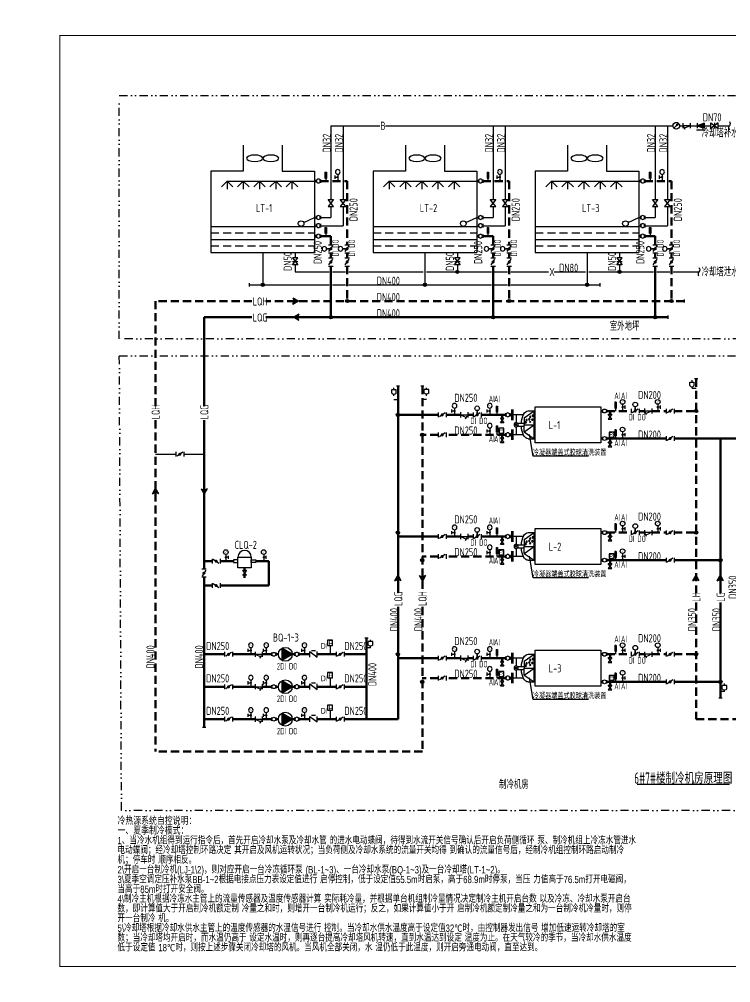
# Model space of a CAD drawing. Extents: x -253824 to 107923, y -224968 to 180578.
# Drawn here: x -163794 to -119922, y 57773 to 117178 of the extents above; entities that cross this region are included whole.
import ezdxf
from ezdxf.enums import TextEntityAlignment as Align

# ---------------------------------------------------------------- set-up
doc = ezdxf.new("R2010")
doc.units = 0
doc.header["$LTSCALE"] = 1000
doc.header["$MEASUREMENT"] = 0
for name, pattern in [('DASH', [0.35, 0.25, -0.1]), ('DASHED', [0.75, 0.5, -0.25]), ('DIVIDE', [1.25, 0.5, -0.25, 0, -0.25, 0, -0.25])]:
    doc.linetypes.add(name, pattern=pattern)
doc.layers.get('0').update_dxf_attribs({"linetype": 'CONTINUOUS'})
for name, color, linetype, lineweight in [('AC_CN_TXT', 40, 'CONTINUOUS', 18), ('ACS_KT_BJ', 4, 'CONTINUOUS', 30), ('ACS_KT_LG', 3, 'CONTINUOUS', 50), ('ACS_KT_LH', 2, 'DASHED', 50), ('ACS_KT_QG', 4, 'CONTINUOUS', 50), ('ACS_KT_QH', 4, 'DASHED', 50), ('cool-water1', 50, 'DASH', 60)]:
    doc.layers.add(name, color=color, linetype=linetype, lineweight=lineweight)
for name, color, linetype in [('ACS_COM', 7, 'CONTINUOUS'), ('ACS_COM_BZ', 3, 'CONTINUOUS'), ('ACS_JFG_FM', 3, 'CONTINUOUS'), ('ACS_KT_FM', 3, 'CONTINUOUS'), ('ACS_KT_FM_E', 3, 'CONTINUOUS'), ('DET2', 2, 'CONTINUOUS'), ('HCTCS', 1, 'CONTINUOUS'), ('TEXT', 7, 'CONTINUOUS')]:
    doc.layers.add(name, color=color, linetype=linetype)
doc.styles.add('HZ1', font='hztxt_e.shx', dxfattribs={"width": 0.7, "bigfont": 'hztxt.shx'})
doc.styles.add('HZF', font='ros.shx', dxfattribs={"width": 0.75, "bigfont": 'jd.shx'})
doc.styles.get("Standard").update_dxf_attribs({"font": 'ros.shx', "width": 0.75, "bigfont": 'jd.shx'})
doc.styles.add('yd-50', font='ros.shx', dxfattribs={"width": 0.8, "bigfont": 'jd.shx'})
doc.styles.add('等高', font='ros1.shx', dxfattribs={"width": 0.7, "bigfont": 'jd.shx'})

# ---------------------------------------------------------------- blocks, each defined once
blk = doc.blocks.new('图框-A1')
for points, const_width in [([(0, 0), (841, 0), (841, 594), (0, 594)], 0.05), ([(766, 584), (25, 584), (25, 10), (766, 10)], 0.5)]:
    blk.add_lwpolyline(points, close=True, dxfattribs=dict(const_width=const_width))
at = {"const_width": 0.05}
for points in [[(420.5, 594), (420.5, 592)], [(0, 297), (2, 297)], [(420.5, 0), (420.5, 2)]]:
    blk.add_lwpolyline(points, dxfattribs=at)
blk = doc.blocks.new('blkfm003')
for p, q in [((-1.5, 1.13), (1.5, -1.13)), ((-1.5, -1.13), (-1.5, 1.13)), ((0.84, 1.47), (-0.81, 1.47)), ((1.5, -1.13), (1.5, 1.13))]:
    blk.add_line(p, q)
blk.add_solid([(0.84, 1.47), (0.43, 1.47), (0.43, 1.51)])
blk = doc.blocks.new('zdfqf')
for p, q in [((-0.94, 1.12), (-0.94, 2.55)), ((-0.94, 2.55), (0.94, 2.55)), ((0, 2.55), (0, 3.3)), ((0, 0), (0, 0.62)), ((0.94, 1.12), (0.94, 2.55))]:
    blk.add_line(p, q)
blk.add_arc((0, 1.74), 1.12, 213.2093, 326.7907)
blk = doc.blocks.new('HDWDJ')
for p, q in [((-0.49, 5.42), (-0.49, 1.62)), ((0.49, 5.42), (-0.49, 5.42)), ((0, 5.02), (0, 0)), ((0.49, 5.42), (0.49, 1.62))]:
    blk.add_line(p, q)
blk = doc.blocks.new('HDSB')
at = {"color": 8}
blk.add_lwpolyline([(2.85, 0), (-1.43, 2.47), (-1.43, -2.47)], close=True, dxfattribs=at)
blk.add_circle((0, 0), 2.85)
blk.add_solid([(-1.43, 2.47), (-1.43, -2.47), (2.85, 0)], dxfattribs=at)
blk = doc.blocks.new('HDYLB')
for p, q in [((1.64, 2.38), (-0.34, 2.38)), ((0, 4.16), (0, 2.22)), ((0, 2.13), (0, 0)), ((1.64, 1.43), (1.64, 3.33))]:
    blk.add_line(p, q)
blk.add_lwpolyline([(-0.6, 5.02, 0.107, 0.107, 0), (-0.09, 5.53, 0.249, 0.107, 0), (0.7, 6.32, 0.107, 0.107, 0)], format="xyseb")
at = {"const_width": 0.713}
blk.add_lwpolyline([(0, 2.03, -1), (0, 2.74, -1)], format="xyb", close=True, dxfattribs=at)
blk.add_circle((0, 5.59), 1.43)
blk = doc.blocks.new('Yxglq')
for p, q in [((0, 1.07), (0, -1.07)), ((0, 0), (2.37, -1.03)), ((0, 0), (2.99, 0)), ((2.99, 1.07), (2.99, -1.07)), ((2.09, -1.61), (2.71, -0.35))]:
    blk.add_line(p, q)
blk = doc.blocks.new('H-rfj')
for p, q in [((-0.66, 0.51), (-0.66, -0.52)), ((0.66, 0.51), (0.66, -0.51))]:
    blk.add_line(p, q)
blk.add_circle((0, 0), 0.587)
blk = doc.blocks.new('HDDF')
for p, q in [((-2.47, 1.45), (-2.47, -1.4)), ((1.78, 1.22), (-1.78, -1.17)), ((2.47, 1.45), (2.47, -1.4))]:
    blk.add_line(p, q)
at = {"const_width": 0.944}
blk.add_lwpolyline([(-0.47, 0, 1), (0.47, 0, 1)], format="xyb", close=True, dxfattribs=at)
blk = doc.blocks.new('jzf')
for p, q in [((-1.5, 1.125), (1.5, -1.125)), ((1.5, 1.125), (-1.5, -1.125)), ((-1.5, -1.125), (-1.5, 1.125)), ((1.5, -1.125), (1.5, 1.125))]:
    blk.add_line(p, q)
blk = doc.blocks.new('箭头01')
at = {"ltscale": 10}
blk.add_hatch(color=7, dxfattribs=at).paths.add_polyline_path([(12, -101), (161, -173), (1, 113), (-159, -173), (-10, -101)])
at = {"color": 7, "ltscale": 10}
for p, q in [((-159, -173), (1, 113)), ((161, -173), (1, 113)), ((-159, -173), (-10, -101)), ((-10, -101), (12, -101)), ((161, -173), (12, -101))]:
    blk.add_line(p, q, dxfattribs=at)
blk = doc.blocks.new('HDFQF')
blk.add_line((-6.75, -3.04), (0, 0))
blk.add_circle((-8.33, -3.73), 1.73)
blk = doc.blocks.new('剖断线')
at = {"color": 3, "flags": 128}
blk.add_lwpolyline([(1, 0, -0.414214), (0, 0, 0.414214), (-1, 0)], format="xyb", dxfattribs=at)
blk = doc.blocks.new('BLKFM002')
for p, q in [((1.5, 1.12), (-1.5, -1.12)), ((-1.5, 1.12), (1.5, -1.12)), ((-1.5, -1.12), (-1.5, 1.12)), ((0, 1.12), (0, -1.12)), ((1.5, -1.12), (1.5, 1.12))]:
    blk.add_line(p, q)
blk = doc.blocks.new('倒流防止器')
blk.add_hatch(color=256).paths.add_polyline_path([(0, 0), (283, -100), (283, 100)])
for p, q in [((0, 100), (0, -100)), ((283, 100), (0, 0)), ((0, 0), (283, -100)), ((283, 100), (283, -100)), ((-16, -186), (89, -156)), ((304, -186), (-16, -186))]:
    blk.add_line(p, q)
blk = doc.blocks.new('ACSSgFj240')
at = {"xscale": 0.00999999999476131, "yscale": 0.00999999999476131, "zscale": 0.00999999999476131}
blk.add_blockref('倒流防止器', (0, 0), dxfattribs=at)
blk = doc.blocks.new('ACSSgFj235')
for p, q in [((-1.2, -1.2), (1.2, 1.2)), ((1.2, 1.2), (0.01, 0.43)), ((0.43, 0.01), (0.01, 0.43)), ((1.2, 1.2), (0.43, 0.01))]:
    blk.add_line(p, q)
blk.add_circle((0, 0), 1.7)
blk = doc.blocks.new('H-PICPNT-103')
for p, q in [((-1.48, 0.87), (-1.48, -0.84)), ((1.07, 0.73), (-1.07, -0.7)), ((0, 1.6), (0, 0.02)), ((0, 0.02), (0, 1.29)), ((1.48, 0.87), (1.48, -0.84))]:
    blk.add_line(p, q)
at = {"const_width": 0.566}
blk.add_lwpolyline([(-0.28, 0, 1), (0.28, 0, 1)], format="xyb", close=True, dxfattribs=at)
blk.add_circle((0.03, 2.45), 0.855)
blk = doc.blocks.new('H-PICPNT-195')
blk.add_line((0, 0.65), (0, 0))
blk.add_lwpolyline([(1.02, 2.65), (-1.02, 2.65), (-1.02, 0.65), (1.02, 0.65)], close=True)
at = {"width": 0.7}
blk.add_text('FS', height=1.502, dxfattribs=at).set_placement((-0.87, 0.92))
blk = doc.blocks.new('WAT043')
for p, q in [((-1.99, 1.45), (-1.99, -1.41)), ((-1.99, 1.45), (-1.63, 1.45)), ((-1.64, 1.2), (1.64, -1.2)), ((1.64, 1.2), (-1.64, -1.2)), ((-1.63, 1.45), (-1.63, -1.41)), ((1.7, 1.45), (1.7, -1.41)), ((1.7, 1.45), (2.03, 1.45)), ((2.03, 1.45), (2.03, -1.41)), ((-1.99, -1.41), (-1.63, -1.41)), ((1.7, -1.41), (2.03, -1.41))]:
    blk.add_line(p, q)
blk = doc.blocks.new('A$C7D3B674D')
at = {"layer": 'ACS_JFG_FM', "color": 1}
for p, q in [((0, -800), (0, 800)), ((50, -800), (50, 800)), ((397, 800), (50, 800)), ((671, 573), (1290, 573)), ((1092, 573), (1092, 120)), ((1290, 873), (1290, 273)), ((1354, 873), (1354, 273)), ((634, 400), (634, 0)), ((1007, 85), (634, 85)), ((1177, -85), (1007, 85)), ((1177, 85), (1007, -85)), ((1092, 0), (1092, 0)), ((1092, 0), (1092, 0)), ((634, 0), (50, 0)), ((634, -400), (634, 0)), ((1007, -85), (634, -85)), ((1092, -120), (1092, -573)), ((1290, -273), (1290, -873)), ((1354, -273), (1354, -873)), ((395, -800), (50, -800)), ((671, -573), (1290, -573))]:
    blk.add_line(p, q, dxfattribs=at)
at = {"layer": 'ACS_JFG_FM', "color": 1, "linetype": 'DASH', "ltscale": 1000}
for p, q in [((634, 400), (50, 800)), ((634, -400), (50, 0)), ((634, -400), (50, -800))]:
    blk.add_line(p, q, dxfattribs=at)
at = {"layer": 'ACS_JFG_FM'}
blk.add_line((1092, 0), (1092, 0), dxfattribs=at)
blk.add_line((1092, 0), (1092, 0), dxfattribs=at)
blk.add_line((1092, 0), (1092, 0), dxfattribs=at)
at = {"layer": 'ACS_JFG_FM', "color": 1}
for centre, radius in [((130, 519), 38.1), ((160, 296), 38.1), ((274, 459), 38.1), ((280, 172), 38.1), ((333, 322), 38.1), ((490, 272), 38.1), ((533, 136), 38.1), ((1092, 0), 120)]:
    blk.add_circle(centre, radius, dxfattribs=at)
for start_param, end_param in [(1.677166, 3.141593), (0, 1.464634)]:
    blk.add_ellipse((395, 0), major_axis=(0, -800), ratio=0.493887, start_param=start_param, end_param=end_param, dxfattribs=at)
at = {"layer": 'DET2'}
blk.add_line((50, 800), (50, -800), dxfattribs=at)

msp = doc.modelspace()

# ---------------------------------------------------------------- hatches: boundary and pattern name
at = {"layer": 'ACS_COM'}
h = msp.add_hatch(color=8, dxfattribs=at)
edge = h.paths.add_edge_path()
edge.add_arc((-136780, 101606), 100, 0, 360)
h = msp.add_hatch(color=8, dxfattribs=at)
edge = h.paths.add_edge_path()
edge.add_arc((-126780, 101606), 100, 0, 360)
h = msp.add_hatch(color=8, dxfattribs=at)
edge = h.paths.add_edge_path()
edge.add_arc((-148780, 100806), 100, 0, 360)
h = msp.add_hatch(color=8, dxfattribs=at)
edge = h.paths.add_edge_path()
edge.add_arc((-138780, 100806), 100, 0, 360)
h = msp.add_hatch(color=8, dxfattribs=at)
edge = h.paths.add_edge_path()
edge.add_arc((-128780, 100806), 100, 0, 360)
h = msp.add_hatch(color=8, dxfattribs=at)
edge = h.paths.add_edge_path()
edge.add_arc((-143580, 99806), 100, 0, 360)
h = msp.add_hatch(color=8, dxfattribs=at)
edge = h.paths.add_edge_path()
edge.add_arc((-133580, 99806), 100, 0, 360)
h = msp.add_hatch(color=8, dxfattribs=at)
edge = h.paths.add_edge_path()
edge.add_arc((-123580, 99806), 100, 0, 360)
h = msp.add_hatch(color=8, dxfattribs=at)
edge = h.paths.add_edge_path()
edge.add_arc((-144580, 98806), 100, 0, 360)
h = msp.add_hatch(color=8, dxfattribs=at)
edge = h.paths.add_edge_path()
edge.add_arc((-134580, 98806), 100, 0, 360)
h = msp.add_hatch(color=8, dxfattribs=at)
edge = h.paths.add_edge_path()
edge.add_arc((-124580, 98806), 100, 0, 360)
h = msp.add_hatch(color=8, dxfattribs=at)
edge = h.paths.add_edge_path()
edge.add_arc((-140448, 92787), 100, 0, 360)
h = msp.add_hatch(color=8, dxfattribs=at)
edge = h.paths.add_edge_path()
edge.add_arc((-122060, 93024), 100, 0, 360)
h = msp.add_hatch(color=8, dxfattribs=at)
edge = h.paths.add_edge_path()
edge.add_arc((-138948, 91561), 100, 0, 360)
h = msp.add_hatch(color=8, dxfattribs=at)
edge = h.paths.add_edge_path()
edge.add_arc((-140448, 85524), 100, 0, 360)
h = msp.add_hatch(color=8, dxfattribs=at)
edge = h.paths.add_edge_path()
edge.add_arc((-122060, 85524), 100, 0, 360)
h = msp.add_hatch(color=8, dxfattribs=at)
edge = h.paths.add_edge_path()
edge.add_arc((-138948, 83824), 100, 0, 360)
h = msp.add_hatch(color=8, dxfattribs=at)
edge = h.paths.add_edge_path()
edge.add_arc((-120560, 83824), 100, 0, 360)
h = msp.add_hatch(color=8, dxfattribs=at)
edge = h.paths.add_edge_path()
edge.add_arc((-140448, 78024), 100, 0, 360)
h = msp.add_hatch(color=8, dxfattribs=at)
edge = h.paths.add_edge_path()
edge.add_arc((-122060, 78024), 100, 0, 360)
h = msp.add_hatch(color=8, dxfattribs=at)
edge = h.paths.add_edge_path()
edge.add_arc((-138948, 76324), 100, 0, 360)
h = msp.add_hatch(color=8, dxfattribs=at)
edge = h.paths.add_edge_path()
edge.add_arc((-120560, 76324), 100, 0, 360)

# ---------------------------------------------------------------- linework, layer by layer
at = {"color": 40}
for points in [[(-144472, 78892), (-144792, 78892), (-144792, 78572), (-144472, 78572)], [(-144472, 76892), (-144792, 76892), (-144792, 76572), (-144472, 76572)], [(-144472, 74892), (-144792, 74892), (-144792, 74572), (-144472, 74572)]]:
    msp.add_lwpolyline(points, close=True, dxfattribs=at)
at = {"layer": 'ACS_COM'}
for p, q in [((-149980, 109406), (-149980, 107806)), ((-147580, 109406), (-147580, 107806)), ((-139980, 109406), (-139980, 107806)), ((-137580, 109406), (-137580, 107806)), ((-129980, 109406), (-129980, 107806)), ((-127580, 109406), (-127580, 107806)), ((-149980, 107806), (-151980, 107806)), ((-151980, 107806), (-151980, 102806)), ((-147580, 107806), (-145580, 107806)), ((-145580, 107806), (-145580, 102806)), ((-139980, 107806), (-141980, 107806)), ((-141980, 107806), (-141980, 102806)), ((-137580, 107806), (-135580, 107806)), ((-135580, 107806), (-135580, 102806)), ((-129980, 107806), (-131980, 107806)), ((-131980, 107806), (-131980, 102806)), ((-127580, 107806), (-125580, 107806)), ((-125580, 107806), (-125580, 102806)), ((-151980, 102806), (-145580, 102806)), ((-141980, 102806), (-135580, 102806)), ((-131980, 102806), (-125580, 102806))]:
    msp.add_line(p, q, dxfattribs=at)
at = {"layer": 'ACS_COM', "color": 8}
for p, q in [((-150980, 107206), (-151333, 106852)), ((-150980, 107206), (-145580, 107206)), ((-150980, 107206), (-150980, 106706)), ((-150980, 107206), (-150626, 106852)), ((-149980, 107206), (-150333, 106852)), ((-149980, 107206), (-149980, 106706)), ((-149980, 107206), (-149626, 106852)), ((-148980, 107206), (-149333, 106852)), ((-148980, 107206), (-148980, 106706)), ((-148980, 107206), (-148626, 106852)), ((-147980, 107206), (-148333, 106852)), ((-147980, 107206), (-147980, 106706)), ((-147980, 107206), (-147626, 106852)), ((-146980, 107206), (-147333, 106852)), ((-146980, 107206), (-146980, 106706)), ((-146980, 107206), (-146626, 106852)), ((-140980, 107206), (-141333, 106852)), ((-140980, 107206), (-135580, 107206)), ((-140980, 107206), (-140980, 106706)), ((-140980, 107206), (-140626, 106852)), ((-139980, 107206), (-140333, 106852)), ((-139980, 107206), (-139980, 106706)), ((-139980, 107206), (-139626, 106852)), ((-138980, 107206), (-139333, 106852)), ((-138980, 107206), (-138980, 106706)), ((-138980, 107206), (-138626, 106852)), ((-137980, 107206), (-138333, 106852)), ((-137980, 107206), (-137980, 106706)), ((-137980, 107206), (-137626, 106852)), ((-136980, 107206), (-137333, 106852)), ((-136980, 107206), (-136980, 106706)), ((-136980, 107206), (-136626, 106852)), ((-130980, 107206), (-131333, 106852)), ((-130980, 107206), (-125580, 107206)), ((-130980, 107206), (-130980, 106706)), ((-130980, 107206), (-130626, 106852)), ((-129980, 107206), (-130333, 106852)), ((-129980, 107206), (-129980, 106706)), ((-129980, 107206), (-129626, 106852)), ((-128980, 107206), (-129333, 106852)), ((-128980, 107206), (-128980, 106706)), ((-128980, 107206), (-128626, 106852)), ((-127980, 107206), (-128333, 106852)), ((-127980, 107206), (-127980, 106706)), ((-127980, 107206), (-127626, 106852)), ((-126980, 107206), (-127333, 106852)), ((-126980, 107206), (-126980, 106706)), ((-126980, 107206), (-126626, 106852)), ((-151980, 104406), (-145580, 104406)), ((-141980, 104406), (-135580, 104406)), ((-131980, 104406), (-125580, 104406)), ((-151980, 103606), (-145580, 103606)), ((-141980, 103606), (-135580, 103606)), ((-131980, 103606), (-125580, 103606))]:
    msp.add_line(p, q, dxfattribs=at)
at = {"layer": 'ACS_COM', "color": 8, "linetype": 'DASHED'}
for p, q in [((-151980, 104006), (-145580, 104006)), ((-141980, 104006), (-135580, 104006)), ((-131980, 104006), (-125580, 104006)), ((-151980, 103206), (-145580, 103206)), ((-141980, 103206), (-135580, 103206)), ((-131980, 103206), (-125580, 103206))]:
    msp.add_line(p, q, dxfattribs=at)
at = {"layer": 'ACS_COM', "ltscale": 0.2}
for p, q in [((-149594, 100706), (-149594, 100906)), ((-127980, 100706), (-127980, 100906)), ((-127980, 100706), (-127980, 100906)), ((-122780, 99706), (-122780, 99906)), ((-123780, 98706), (-123780, 98906)), ((-140338, 94563), (-140538, 94563)), ((-138838, 94563), (-139038, 94563)), ((-122160, 95024), (-121960, 95024)), ((-132043, 91318), (-131989, 91318)), ((-132043, 83818), (-131989, 83818)), ((-142289, 79024), (-142489, 79024)), ((-132043, 76318), (-131989, 76318)), ((-120460, 75324), (-120660, 75324)), ((-152489, 73524), (-152289, 73524))]:
    msp.add_line(p, q, dxfattribs=at)
at = {"layer": 'ACS_COM', "linetype": 'DIVIDE'}
msp.add_lwpolyline([(-157624, 112470), (-118044, 112470), (-118044, 97470), (-157624, 97470)], close=True, dxfattribs=at)
msp.add_lwpolyline([(-92594, 96432), (-92461, 68399), (-157491, 68399), (-157624, 96432), (-115853, 96432), (-115853, 112470), (-92594, 112470), (-92594, 96432)], dxfattribs=at)
at = {"layer": 'ACS_COM', "ltscale": 0.2}
for points in [[(-131989, 93280), (-127938, 93280), (-127938, 91068), (-131989, 91068)], [(-131989, 85780), (-127938, 85780), (-127938, 83568), (-131989, 83568)], [(-131989, 78280), (-127938, 78280), (-127938, 76068), (-131989, 76068)]]:
    msp.add_lwpolyline(points, close=True, dxfattribs=at)
at = {"layer": 'ACS_COM'}
for points in [[(-150311, 83855), (-150592, 83855), (-150592, 83675), (-150311, 83675)], [(-150311, 84012), (-149484, 84012), (-149484, 83352), (-150311, 83352)], [(-149484, 83855), (-149204, 83855), (-149204, 83675), (-149484, 83675)]]:
    msp.add_lwpolyline(points, close=True, dxfattribs=at)
at = {"layer": 'ACS_COM', "color": 8}
for centre in [(-136780, 101606), (-126780, 101606), (-148780, 100806), (-138780, 100806), (-128780, 100806), (-143580, 99806), (-133580, 99806), (-123580, 99806), (-144580, 98806), (-134580, 98806), (-124580, 98806), (-140448, 92787), (-122060, 93024), (-138948, 91561), (-140448, 85524), (-122060, 85524), (-138948, 83824), (-120560, 83824), (-140448, 78024), (-122060, 78024), (-138948, 76324), (-120560, 76324)]:
    msp.add_circle(centre, 100, dxfattribs=at)
at = {"layer": 'ACS_COM'}
msp.add_arc((-149898, 84012), 414, 0, 180, dxfattribs=at)
at = {"layer": 'ACS_COM', "extrusion": (0, 0, -1)}
for centre in [(-149280, 108606), (-148280, 108606), (-139280, 108606), (-138280, 108606), (-129280, 108606), (-128280, 108606)]:
    msp.add_ellipse(centre, major_axis=(-500, 0), ratio=0.4, dxfattribs=at)
at = {"layer": 'ACS_COM_BZ'}
for p, q in [((-132043, 93030), (-131989, 93030)), ((-132043, 85530), (-131989, 85530)), ((-132043, 78030), (-131989, 78030))]:
    msp.add_line(p, q, dxfattribs=at)
at = {"layer": 'ACS_COM_BZ', "const_width": 70}
msp.add_lwpolyline([(-125707, 70003), (-119993, 70003)], dxfattribs=at)
at = {"layer": 'ACS_KT_BJ'}
for p, q in [((-144580, 110616), (-141569, 110616)), ((-144580, 110616), (-144580, 106074)), ((-143830, 110616), (-143830, 106074)), ((-141206, 110616), (-123482, 110616)), ((-134580, 110616), (-134580, 106074)), ((-133830, 110616), (-133830, 106074)), ((-124580, 110616), (-124580, 106074)), ((-123830, 110616), (-123830, 106074)), ((-123074, 110616), (-122876, 110616)), ((-122427, 110616), (-121152, 110616)), ((-120702, 110616), (-120007, 110616)), ((-144580, 105624), (-144580, 104952)), ((-143830, 105624), (-143830, 104452)), ((-134580, 105624), (-134580, 104952)), ((-133830, 105624), (-133830, 104452)), ((-124580, 105624), (-124580, 104952)), ((-123830, 105624), (-123830, 104452)), ((-145580, 104952), (-145480, 104952)), ((-145217, 104952), (-144580, 104952)), ((-135580, 104952), (-135480, 104952)), ((-135217, 104952), (-134580, 104952)), ((-125580, 104952), (-125480, 104952)), ((-125217, 104952), (-124580, 104952)), ((-145580, 104452), (-145480, 104452)), ((-145217, 104452), (-143830, 104452)), ((-135580, 104452), (-135480, 104452)), ((-135217, 104452), (-133830, 104452)), ((-125580, 104452), (-125480, 104452)), ((-125217, 104452), (-123830, 104452)), ((-148780, 102806), (-148780, 100806)), ((-146780, 102806), (-146780, 102477)), ((-138780, 102806), (-138780, 100806)), ((-136780, 102806), (-136780, 102477)), ((-128780, 102806), (-128780, 100806)), ((-126780, 102806), (-126780, 102477)), ((-146780, 102027), (-146780, 101606)), ((-146780, 101606), (-144680, 101606)), ((-144480, 101606), (-143680, 101606)), ((-143480, 101606), (-138880, 101606)), ((-138680, 101606), (-134680, 101606)), ((-136780, 102027), (-136780, 101606)), ((-134480, 101606), (-133680, 101606)), ((-133480, 101606), (-131168, 101606)), ((-130805, 101606), (-128880, 101606)), ((-128680, 101606), (-124680, 101606)), ((-126780, 102027), (-126780, 101606)), ((-124480, 101606), (-123680, 101606)), ((-123480, 101606), (-121888, 101606)), ((-149594, 100806), (-144680, 100806)), ((-144480, 100806), (-143680, 100806)), ((-143480, 100806), (-134680, 100806)), ((-134480, 100806), (-133680, 100806)), ((-133480, 100806), (-127980, 100806)), ((-155389, 90363), (-154136, 90363)), ((-153643, 90363), (-152389, 90363))]:
    msp.add_line(p, q, dxfattribs=at)
at = {"layer": 'ACS_KT_FM'}
for p, q in [((-122310, 94424), (-122060, 94424)), ((-140688, 93727), (-140438, 93727)), ((-138688, 93727), (-138938, 93727)), ((-142139, 78424), (-142389, 78424)), ((-120310, 75724), (-120560, 75724))]:
    msp.add_line(p, q, dxfattribs=at)
at = {"layer": 'ACS_KT_LG'}
for p, q in [((-127938, 91324), (-127838, 91324)), ((-127575, 91324), (-123909, 91324)), ((-127359, 91324), (-127359, 91124)), ((-123416, 91324), (-120560, 91324)), ((-120560, 91324), (-120560, 81793)), ((-120560, 91324), (-119560, 91324)), ((-127938, 83824), (-127838, 83824)), ((-127575, 83824), (-123909, 83824)), ((-127359, 83824), (-127359, 83624)), ((-123416, 83824), (-120560, 83824)), ((-120560, 81218), (-120560, 75324)), ((-127938, 76324), (-127838, 76324)), ((-127575, 76324), (-123909, 76324)), ((-127359, 76324), (-127359, 76124)), ((-123416, 76324), (-120560, 76324))]:
    msp.add_line(p, q, dxfattribs=at)
at = {"layer": 'ACS_KT_LH'}
for p, q in [((-122060, 95024), (-122060, 81793)), ((-127938, 93024), (-127838, 93024)), ((-127575, 93024), (-126062, 93024)), ((-127359, 93024), (-127359, 92824)), ((-125568, 93024), (-125243, 93024)), ((-124794, 93024), (-123909, 93024)), ((-123416, 93024), (-122060, 93024)), ((-127938, 85524), (-127838, 85524)), ((-127575, 85524), (-126062, 85524)), ((-127359, 85524), (-127359, 85324)), ((-125568, 85524), (-125243, 85524)), ((-124794, 85524), (-123909, 85524)), ((-123416, 85524), (-122060, 85524)), ((-122060, 81218), (-122060, 74024)), ((-127938, 78024), (-127838, 78024)), ((-127575, 78024), (-126062, 78024)), ((-127359, 78024), (-127359, 77824)), ((-125568, 78024), (-125243, 78024)), ((-124794, 78024), (-123909, 78024)), ((-123416, 78024), (-122060, 78024)), ((-122060, 74024), (-112437, 74024))]:
    msp.add_line(p, q, dxfattribs=at)
at = {"layer": 'ACS_KT_QG'}
for p, q in [((-145580, 103806), (-145480, 103806)), ((-145217, 103806), (-144580, 103806)), ((-144580, 103806), (-144580, 103277)), ((-135580, 103806), (-135480, 103806)), ((-135217, 103806), (-134580, 103806)), ((-134580, 103806), (-134580, 103277)), ((-125580, 103806), (-125480, 103806)), ((-125217, 103806), (-124580, 103806)), ((-124580, 103806), (-124580, 103277)), ((-144580, 102783), (-144580, 102458)), ((-134580, 102783), (-134580, 102458)), ((-124580, 102783), (-124580, 102458)), ((-144580, 101965), (-144580, 98806)), ((-134580, 101965), (-134580, 98806)), ((-124580, 101965), (-124580, 98806)), ((-149449, 98806), (-152389, 98806)), ((-152389, 98806), (-152389, 93320)), ((-123780, 98806), (-148582, 98806)), ((-140438, 94563), (-140438, 81812)), ((-137959, 92787), (-140438, 92787)), ((-136581, 92787), (-137465, 92787)), ((-135807, 92787), (-136132, 92787)), ((-133800, 92787), (-135313, 92787)), ((-134016, 92787), (-134016, 92587)), ((-133438, 92787), (-133538, 92787)), ((-152389, 92452), (-152389, 83274)), ((-137959, 85287), (-140438, 85287)), ((-136581, 85287), (-137465, 85287)), ((-135807, 85287), (-136132, 85287)), ((-133800, 85287), (-135313, 85287)), ((-134016, 85287), (-134016, 85087)), ((-133438, 85287), (-133538, 85287)), ((-152389, 83765), (-151905, 83765)), ((-151412, 83765), (-150592, 83765)), ((-149204, 83765), (-148398, 83765)), ((-148397, 82265), (-148398, 83765)), ((-152389, 82780), (-152389, 73524)), ((-152389, 82265), (-151905, 82265)), ((-151412, 82265), (-148397, 82265)), ((-140438, 80944), (-140438, 74024)), ((-142389, 79024), (-142389, 74024)), ((-151133, 78024), (-152389, 78024)), ((-149256, 78024), (-150639, 78024)), ((-148230, 78024), (-148807, 78024)), ((-147818, 78024), (-147968, 78024)), ((-146811, 78024), (-146961, 78024)), ((-145871, 78024), (-146549, 78024)), ((-144255, 78024), (-145421, 78024)), ((-142389, 78024), (-143762, 78024)), ((-137959, 77787), (-140438, 77787)), ((-136581, 77787), (-137465, 77787)), ((-135807, 77787), (-136132, 77787)), ((-133800, 77787), (-135313, 77787)), ((-134016, 77787), (-134016, 77587)), ((-133438, 77787), (-133538, 77787)), ((-151133, 76024), (-152389, 76024)), ((-149256, 76024), (-150639, 76024)), ((-148230, 76024), (-148807, 76024)), ((-147818, 76024), (-147968, 76024)), ((-146811, 76024), (-146961, 76024)), ((-145871, 76024), (-146549, 76024)), ((-144255, 76024), (-145421, 76024)), ((-142389, 76024), (-143762, 76024)), ((-151133, 74024), (-152389, 74024)), ((-149256, 74024), (-150639, 74024)), ((-148230, 74024), (-148807, 74024)), ((-147818, 74024), (-147968, 74024)), ((-146811, 74024), (-146961, 74024)), ((-145871, 74024), (-146549, 74024)), ((-144255, 74024), (-145421, 74024)), ((-142389, 74024), (-143762, 74024)), ((-140438, 74024), (-142389, 74024))]:
    msp.add_line(p, q, dxfattribs=at)
at = {"layer": 'ACS_KT_QH'}
for p, q in [((-145580, 107206), (-145480, 107206)), ((-145217, 107206), (-144680, 107206)), ((-144480, 107206), (-143930, 107206)), ((-143730, 107206), (-143580, 107206)), ((-143580, 107206), (-143580, 103277)), ((-135580, 107206), (-135480, 107206)), ((-135217, 107206), (-134680, 107206)), ((-134480, 107206), (-133930, 107206)), ((-133730, 107206), (-133580, 107206)), ((-133580, 107206), (-133580, 103277)), ((-125580, 107206), (-125480, 107206)), ((-125217, 107206), (-124680, 107206)), ((-124480, 107206), (-123930, 107206)), ((-123730, 107206), (-123580, 107206)), ((-123580, 107206), (-123580, 103277)), ((-143580, 102783), (-143580, 102458)), ((-133580, 102783), (-133580, 102458)), ((-123580, 102783), (-123580, 102458)), ((-143580, 101965), (-143580, 99806)), ((-133580, 101965), (-133580, 99806)), ((-123580, 101965), (-123580, 99806)), ((-149449, 99806), (-155389, 99806)), ((-155389, 99806), (-155389, 93320)), ((-122780, 99806), (-148582, 99806)), ((-138938, 94563), (-138938, 81812)), ((-155389, 92452), (-155389, 72024)), ((-137959, 91561), (-138948, 91561)), ((-133800, 91561), (-137465, 91561)), ((-134016, 91561), (-134016, 91361)), ((-133438, 91561), (-133538, 91561)), ((-137959, 84061), (-138948, 84061)), ((-133800, 84061), (-137465, 84061)), ((-134016, 84061), (-134016, 83861)), ((-133438, 84061), (-133538, 84061)), ((-138938, 80944), (-138938, 72024)), ((-137959, 76561), (-138948, 76561)), ((-133800, 76561), (-137465, 76561)), ((-134016, 76561), (-134016, 76361)), ((-133438, 76561), (-133538, 76561)), ((-138938, 72024), (-155389, 72024))]:
    msp.add_line(p, q, dxfattribs=at)
at = {"layer": 'cool-water1', "ltscale": 0.2}
for p, q in [((-149898, 83352), (-149898, 83200)), ((-149898, 82898), (-149898, 82746))]:
    msp.add_line(p, q, dxfattribs=at)
at = {"layer": 'HCTCS'}
for p, q in [((-132108, 90242), (-132322, 91567)), ((-128698, 90242), (-132108, 90242)), ((-132108, 82742), (-132322, 84067)), ((-128698, 82742), (-132108, 82742)), ((-132108, 75242), (-132322, 76567)), ((-128698, 75242), (-132108, 75242))]:
    msp.add_line(p, q, dxfattribs=at)
at = {"layer": 'TEXT', "color": 40}
for p, q in [((-144632, 78572), (-144632, 78024)), ((-144632, 76572), (-144632, 76024)), ((-144632, 74572), (-144632, 74024))]:
    msp.add_line(p, q, dxfattribs=at)

# ---------------------------------------------------------------- block references
at = {"xscale": 100, "yscale": 100, "zscale": 100}
msp.add_blockref('图框-A1', (-163791, 57776), dxfattribs=at)
at = {"xscale": -75, "yscale": 75, "zscale": 75, "rotation": 270}
msp.add_blockref('WAT043', (-149899, 83047), dxfattribs=at)
at = {"layer": 'ACS_COM'}
for name, p, xscale, yscale, zscale, rotation in [('剖断线', (-120007, 110616), 254, 254, 254, 90), ('剖断线', (-121888, 101606), 254, 254, 254, 90), ('箭头01', (-146712, 99807), -1.199999999720603, 1.200000000069849, 1.2, 270), ('箭头01', (-146756, 98807), -1.199999999720603, 1.200000000069849, 1.2, 90), ('箭头01', (-152391, 88024), -1.199999999720603, 1.200000000069849, 1.2, 180), ('箭头01', (-138936, 82674), 1.199999999720603, 1.199999999720603, 1.199999999720603, 180)]:
    msp.add_blockref(name, p, dxfattribs=dict(at, xscale=xscale, yscale=yscale, zscale=zscale, rotation=rotation))
at = {"layer": 'ACS_COM', "color": 8, "xscale": 100, "yscale": 100}
for p in [(-145580, 104952), (-135580, 104952), (-125580, 104952)]:
    msp.add_blockref('HDFQF', p, dxfattribs=at)
at = {"layer": 'ACS_COM'}
for p, xscale, yscale, zscale in [((-155388, 88122), -1.199999999720603, 1.200000000069849, 1.2), ((-140439, 82764), 1.199999999720603, 1.199999999720603, 1.199999999720603), ((-122058, 82764), -1.199999999720603, 1.200000000069849, 1.2), ((-120558, 82764), -1.199999999720603, 1.200000000069849, 1.2)]:
    msp.add_blockref('箭头01', p, dxfattribs=dict(at, xscale=xscale, yscale=yscale, zscale=zscale))
at = {"layer": 'ACS_KT_FM'}
for name, p, xscale, yscale, zscale in [('ACSSgFj235', (-123278, 110616), 120, 120, 1.2), ('Yxglq', (-122427, 110616), -150, 150, 1.5), ('ACSSgFj240', (-121993, 110616), 150, 150, 1.5), ('BLKFM002', (-120927, 110616), 150, 150, 1.5), ('H-rfj', (-145349, 107207), -200, 200, 2), ('H-rfj', (-135349, 107207), -200, 200, 2), ('H-rfj', (-125349, 107207), -200, 200, 2), ('H-rfj', (-145349, 104953), -200, 200, 2), ('H-rfj', (-145349, 104453), -200, 200, 2), ('H-rfj', (-135349, 104953), -200, 200, 2), ('H-rfj', (-135349, 104453), -200, 200, 2), ('H-rfj', (-125349, 104953), -200, 200, 2), ('H-rfj', (-125349, 104453), -200, 200, 2), ('H-rfj', (-145349, 103807), -200, 200, 2), ('H-rfj', (-135349, 103807), -200, 200, 2), ('H-rfj', (-125349, 103807), -200, 200, 2), ('zdfqf', (-140688, 93963), 150, 150, 1.5), ('zdfqf', (-138688, 93963), -150, 150, 1.5), ('zdfqf', (-122310, 94424), 150, 150, 1.5), ('Yxglq', (-136581, 92787), 150, 150, 1.5), ('H-rfj', (-133669, 92788), -200, 200, 2), ('H-rfj', (-127706, 93025), 200, 200, 2), ('Yxglq', (-124794, 93024), -150, 150, 1.5), ('H-PICPNT-195', (-134074, 91561), 150, 150, 2), ('H-rfj', (-133669, 91562), -200, 200, 2), ('H-PICPNT-195', (-127267, 91324), 150, 150, 2), ('H-rfj', (-127706, 91325), 200, 200, 2), ('H-rfj', (-127706, 85525), 200, 200, 2), ('Yxglq', (-124794, 85524), -150, 150, 1.5), ('Yxglq', (-136581, 85287), 150, 150, 1.5), ('H-rfj', (-133669, 85288), -200, 200, 2), ('H-PICPNT-195', (-134074, 84061), 150, 150, 2), ('H-rfj', (-133669, 84062), -200, 200, 2), ('H-rfj', (-127706, 83825), 200, 200, 2), ('H-PICPNT-195', (-127267, 83824), 150, 150, 2), ('HDSB', (-147389, 78024), 150, 150, 1.5), ('zdfqf', (-142139, 78424), -150, 150, 1.5), ('Yxglq', (-149256, 78024), 150, 150, 1.5), ('H-rfj', (-148099, 78024), 200, 200, 2), ('H-rfj', (-146680, 78024), -200, 200, 2), ('blkfm003', (-145646, 78024), 150, 150, 1.5), ('Yxglq', (-136581, 77787), 150, 150, 1.5), ('H-rfj', (-133669, 77788), -200, 200, 2), ('H-rfj', (-127706, 78025), 200, 200, 2), ('Yxglq', (-124794, 78024), -150, 150, 1.5), ('H-PICPNT-195', (-134074, 76561), 150, 150, 2), ('H-rfj', (-133669, 76562), -200, 200, 2), ('H-PICPNT-195', (-127267, 76324), 150, 150, 2), ('Yxglq', (-149256, 76024), 150, 150, 1.5), ('H-rfj', (-148099, 76024), 200, 200, 2), ('HDSB', (-147389, 76024), 150, 150, 1.5), ('H-rfj', (-146680, 76024), -200, 200, 2), ('blkfm003', (-145646, 76024), 150, 150, 1.5), ('H-rfj', (-127706, 76325), 200, 200, 2), ('zdfqf', (-120310, 75724), -150, 150, 1.5), ('HDSB', (-147389, 74024), 150, 150, 1.5), ('Yxglq', (-149256, 74024), 150, 150, 1.5), ('H-rfj', (-148099, 74024), 200, 200, 2), ('H-rfj', (-146680, 74024), -200, 200, 2), ('blkfm003', (-145646, 74024), 150, 150, 1.5)]:
    msp.add_blockref(name, p, dxfattribs=dict(at, xscale=xscale, yscale=yscale, zscale=zscale))
at = {"layer": 'ACS_KT_FM', "yscale": 100}
for name, p, xscale in [('HDWDJ', (-144898, 107206), -100), ('HDYLB', (-144157, 107206), -100), ('HDWDJ', (-134898, 107206), -100), ('HDYLB', (-134157, 107206), -100), ('HDWDJ', (-124898, 107206), -100), ('HDYLB', (-124157, 107206), -100), ('HDWDJ', (-144898, 103806), -100), ('HDWDJ', (-134898, 103806), -100), ('HDWDJ', (-124898, 103806), -100), ('HDYLB', (-136949, 92787), -100), ('HDYLB', (-134782, 92787), -100), ('HDWDJ', (-134345, 92787), -100), ('HDWDJ', (-127030, 93024), 100), ('HDYLB', (-126593, 93024), 100), ('HDYLB', (-124426, 93024), 100), ('HDDF', (-137712, 92785), 100), ('HDDF', (-123663, 93021), 100), ('HDYLB', (-134782, 91561), -100), ('HDWDJ', (-134345, 91561), -100), ('HDDF', (-137712, 91558), 100), ('HDWDJ', (-127030, 91324), 100), ('HDYLB', (-126593, 91324), 100), ('HDDF', (-123663, 91321), 100), ('HDDF', (-153889, 90360), 100), ('HDYLB', (-126593, 85524), 100), ('HDYLB', (-124426, 85524), 100), ('HDYLB', (-136949, 85287), -100), ('HDYLB', (-134782, 85287), -100), ('HDWDJ', (-134345, 85287), -100), ('HDWDJ', (-127030, 85524), 100), ('HDDF', (-123663, 85521), 100), ('HDDF', (-137712, 85285), 100), ('HDYLB', (-151055, 83765), 100), ('HDYLB', (-148723, 83765), 100), ('HDYLB', (-134782, 84061), -100), ('HDWDJ', (-134345, 84061), -100), ('HDWDJ', (-127030, 83824), 100), ('HDYLB', (-126593, 83824), 100), ('HDDF', (-151658, 83763), -100), ('HDDF', (-137712, 84058), 100), ('HDDF', (-123663, 83821), 100), ('HDDF', (-151658, 82263), -100), ('HDYLB', (-149516, 78024), -100), ('HDYLB', (-148566, 78024), -100), ('HDYLB', (-146212, 78024), -100), ('HDYLB', (-136949, 77787), -100), ('HDYLB', (-134782, 77787), -100), ('HDWDJ', (-127030, 78024), 100), ('HDYLB', (-126593, 78024), 100), ('HDYLB', (-124426, 78024), 100), ('HDDF', (-150886, 78021), 100), ('HDDF', (-144009, 78021), 100), ('HDDF', (-137712, 77785), 100), ('HDWDJ', (-134345, 77787), -100), ('HDDF', (-123663, 78021), 100), ('HDYLB', (-134782, 76561), -100), ('HDYLB', (-149516, 76024), -100), ('HDYLB', (-148566, 76024), -100), ('HDYLB', (-146212, 76024), -100), ('HDDF', (-137712, 76558), 100), ('HDWDJ', (-134345, 76561), -100), ('HDWDJ', (-127030, 76324), 100), ('HDYLB', (-126593, 76324), 100), ('HDDF', (-150886, 76021), 100), ('HDDF', (-144009, 76021), 100), ('HDDF', (-123663, 76321), 100), ('HDYLB', (-149516, 74024), -100), ('HDYLB', (-148566, 74024), -100), ('HDYLB', (-146212, 74024), -100), ('HDDF', (-150886, 74021), 100), ('HDDF', (-144009, 74021), 100)]:
    msp.add_blockref(name, p, dxfattribs=dict(at, xscale=xscale))
at = {"layer": 'ACS_KT_FM', "yscale": 150, "zscale": 1.5}
for name, p, xscale, rotation in [('jzf', (-144580, 105849), 150, 270), ('jzf', (-143830, 105849), 150, 270), ('jzf', (-134580, 105849), 150, 270), ('jzf', (-133830, 105849), 150, 270), ('jzf', (-124580, 105849), 150, 270), ('jzf', (-123830, 105849), 150, 270), ('BLKFM002', (-146780, 102252), -150, 90), ('BLKFM002', (-136780, 102252), -150, 90), ('BLKFM002', (-126780, 102252), -150, 90)]:
    msp.add_blockref(name, p, dxfattribs=dict(at, xscale=xscale, rotation=rotation))
at = {"layer": 'ACS_KT_FM', "yscale": 100}
for name, p, xscale, rotation in [('HDDF', (-144577, 102212), -100, 90), ('HDDF', (-143577, 102212), -100, 90), ('HDDF', (-134577, 102212), -100, 90), ('HDDF', (-133577, 102212), -100, 90), ('HDDF', (-124577, 102212), -100, 90), ('HDDF', (-123577, 102212), -100, 90), ('jzf', (-127359, 92674), 100, 270), ('jzf', (-134016, 92437), -100, 90), ('jzf', (-134016, 91211), -100, 90), ('jzf', (-127359, 90974), 100, 270), ('jzf', (-134016, 84937), -100, 90), ('jzf', (-127359, 85174), 100, 270), ('jzf', (-134016, 83711), -100, 90), ('HDDF', (-152404, 83027), -100, 270), ('jzf', (-127359, 83474), 100, 270), ('jzf', (-127359, 77674), 100, 270), ('jzf', (-134016, 77437), -100, 90), ('jzf', (-134016, 76211), -100, 90), ('jzf', (-127359, 75974), 100, 270)]:
    msp.add_blockref(name, p, dxfattribs=dict(at, xscale=xscale, rotation=rotation))
at = {"layer": 'ACS_KT_FM_E', "xscale": -166, "yscale": 166, "rotation": 90}
for p in [(-144577, 103031), (-143577, 103031), (-134577, 103031), (-133577, 103031), (-124577, 103031), (-123577, 103031)]:
    msp.add_blockref('H-PICPNT-103', p, dxfattribs=at)
at = {"layer": 'ACS_KT_FM_E', "xscale": 166, "yscale": 166}
for p in [(-135561, 92785), (-125816, 93021), (-135561, 85285), (-125816, 85521), (-125816, 78021), (-135561, 77785)]:
    msp.add_blockref('H-PICPNT-103', p, dxfattribs=at)
at = {"layer": 'HCTCS', "xscale": -1.0696455, "yscale": 1.0696455, "zscale": 1.0696455}
for p in [(-131989, 92174), (-131989, 84674), (-131989, 77174)]:
    msp.add_blockref('A$C7D3B674D', p, dxfattribs=at)

# ---------------------------------------------------------------- texts
at = {"layer": 'AC_CN_TXT', "insert": (-157737, 67964), "char_height": 450, "width": 31888.16, "attachment_point": 1, "line_spacing_factor": 0.8, "style": 'HZF'}
msp.add_mtext('{\\Fromans,hztxt|c134;\\W0.8;\\C7;冷热源系统自控说明：\\P一、夏季制冷模式：\\H1.3333x; \\H0.75x;\\P\\Fros,jd|c134;1、当冷水机组得到运行指令后，首先开启冷却水泵及冷却水管\\H1.3111x; \\H0.76271x;的进水电动蝶阀，待得到水流开关信号确认后开启负荷侧循环\\H1.3126x; \\H0.76185x;泵、制冷机组上冷冻水管进水电动蝶阀；经冷却塔控制环路决定\\H1.3125x; \\H0.76191x;其开启及风机运转状况；当负荷侧及冷却水系统的流量开关均得\\H1.3125x; \\H0.7619x;到确认的流量信号后，经制冷机组控制环路启动制冷机；停车时\\H1.3125x; \\H0.7619x;顺序相反。\\H1.3125x; \\H0.7619x;\\P2\\\\开启一台制冷机(LJ-1\\\\2)，则对应开启一台冷冻循环泵\\H1.3125x; \\H0.7619x;(BL-1~3)、一台冷却水泵(BQ-1~3)及一台冷却塔(LT-1~2)。\\H1.3125x; \\H0.7619x;\\P3\\\\夏季空调定压补水泵BB-1~2根据电接点压力表设定值进行\\H1.3125x; \\H0.7619x;启停控制，低于设定值55.5m时启泵，高于68.9m时停泵，当压\\H1.3125x; \\H0.7619x;力值高于76.5m打开电磁阀，当高于85m时打开安全阀。\\H1.3125x; \\H0.7619x;\\P4\\\\制冷主机根据冷冻水主管上的流量传感器及温度传感器计算\\H1.3125x; \\H0.7619x;实际耗冷量，并根据单台机组制冷量情况决定制冷主机开启台数\\H1.3125x; \\H0.7619x;以及冷冻、冷却水泵开启台数，即计算值大于开启制冷机额定制\\H1.3125x; \\H0.7619x;冷量之和时，则增开一台制冷机运行；反之，如果计算值小于开\\H1.3125x; \\H0.7619x;启制冷机额定制冷量之和为一台制冷机冷量时，则停开一台制冷\\H1.3125x; \\H0.7619x;机。\\H1.3125x; \\H0.7619x;\\P5\\\\冷却塔根据冷却水供水主管上的温度传感器的水温信号进行\\H1.3125x; \\H0.7619x;控制。当冷却水供水温度高于设定值32℃时，由控制器发出信号\\H1.3125x; \\H0.7619x;增加低速运转冷却塔的室数；当冷却塔均开启时，而水温仍高于\\H1.3125x; \\H0.7619x;设定水温时，则再逐台提高冷却塔风机转速，直到水温达到设定\\H1.3125x; \\H0.7619x;温度为止。在天气较冷的季节，当冷却水供水温度低于设定值\\H1.3125x; \\H0.7619x;18℃时，则按上述步骤关闭冷却塔的风机。当风机全部关闭，水\\H1.3125x; \\H0.7619x;温仍低于此温度，则开启旁通电动阀，直至达到。\\H1.3125x; }', dxfattribs=at)
at = {"layer": 'ACS_COM_BZ', "style": '等高', "width": 0.7}
for s, height, rotation, p in [('DN70', 500, 0, (-121648, 110885)), ('B', 500, 0, (-141525, 110362)), ('冷却塔补水  接自自来水系统', 500, 0, (-121716, 109908)), ('DN32', 500, 90, (-144580, 108965)), ('DN32', 500, 90, (-143830, 108965)), ('DN32', 500, 90, (-134580, 108965)), ('DN32', 500, 90, (-133830, 108965)), ('DN32', 500, 90, (-124580, 108965)), ('DN32', 500, 90, (-123830, 108965)), ('LT-1', 500, 0, (-149199, 105286)), ('DN250', 500, 90, (-142934, 104725)), ('LT-2', 500, 0, (-139090, 105286)), ('DN250', 500, 90, (-132934, 104725)), ('LT-3', 500, 0, (-129090, 105286)), ('DN250', 500, 90, (-122934, 104725)), ('DI DO', 400, 90, (-144101, 102550)), ('DI DO', 400, 90, (-143092, 102550)), ('DI DO', 400, 90, (-134101, 102550)), ('DI DO', 400, 90, (-133092, 102550)), ('DI DO', 400, 90, (-124062, 102550)), ('DI DO', 400, 90, (-123053, 102550)), ('DN250', 500, 90, (-145147, 102087)), ('DN250', 500, 90, (-135247, 102087)), ('DN250', 500, 90, (-125247, 102087)), ('DN50', 500, 90, (-146992, 101657)), ('DN50', 500, 90, (-136992, 101657)), ('DN50', 500, 90, (-126992, 101657)), ('X', 500, 0, (-131111, 101346)), ('DN80', 500, 0, (-130505, 101606)), ('冷却塔泄水  排至室外地坪', 500, 0, (-121716, 101329)), ('DN400', 500, 0, (-141753, 100806)), ('LQH', 500, 0, (-149397, 99528)), ('DN400', 500, 0, (-141753, 99806)), ('DN400', 500, 0, (-141753, 98806)), ('LQG', 500, 0, (-149397, 98540)), ('室外地坪', 500, 0, (-127378, 97989)), ('DN250', 500, 0, (-136963, 93589)), ('AI', 400, 360, (-134842, 93568)), ('AI', 400, 360, (-134515, 93568)), ('AI', 400, 360, (-127102, 93769)), ('AI', 400, 360, (-126688, 93769)), ('DN200', 500, 0, (-125632, 93765)), ('LQH', 500, 90, (-155133, 92505)), ('LQG', 500, 90, (-152133, 92505)), ('DI DO', 400, 360, (-126217, 92447)), ('DI DO', 400, 360, (-135975, 92217)), ('L-1', 500, 0, (-131144, 91906)), ('DN250', 500, 0, (-136963, 91575)), ('AI', 400, 360, (-134842, 91102)), ('AI', 400, 360, (-134515, 91102)), ('DN200', 500, 0, (-125632, 91324)), ('AI', 400, 360, (-127102, 90857)), ('AI', 400, 360, (-126688, 90857)), ('DN200', 500, 0, (-125632, 86265)), ('DN250', 500, 0, (-136963, 86089)), ('AI', 400, 360, (-134842, 86068)), ('AI', 400, 360, (-134515, 86068)), ('AI', 400, 360, (-127102, 86269)), ('AI', 400, 360, (-126688, 86269)), ('CLQ-2', 500, 360, (-150512, 84522)), ('DI DO', 400, 360, (-135975, 84717)), ('DI DO', 400, 360, (-126217, 84947)), ('DN250', 500, 0, (-136963, 84075)), ('L-2', 500, 0, (-131144, 84406)), ('AI', 400, 360, (-134842, 83602)), ('AI', 400, 360, (-134515, 83602)), ('DN200', 500, 0, (-125632, 83824)), ('AI', 400, 360, (-127102, 83357)), ('AI', 400, 360, (-126688, 83357)), ('DN350', 500, 90, (-119559, 81444)), ('LQG', 500, 90, (-140171, 80996)), ('LQH', 500, 90, (-138677, 80996)), ('LH', 500, 90, (-121797, 81262)), ('LG', 500, 90, (-120297, 81262)), ('DN400', 500, 90, (-140437, 79444)), ('DN400', 500, 90, (-138937, 79444)), ('DN350', 500, 90, (-122059, 79444)), ('DN350', 500, 90, (-120559, 79444)), ('BQ-1~3', 500, 0, (-148156, 78807)), ('DN250', 500, 0, (-136963, 78589)), ('AI', 400, 360, (-127102, 78769)), ('AI', 400, 360, (-126688, 78769)), ('DN200', 500, 0, (-125632, 78765)), ('DN250', 500, 0, (-152268, 78288)), ('DN250', 500, 0, (-143746, 78288)), ('AI', 400, 360, (-134842, 78568)), ('AI', 400, 360, (-134515, 78568)), ('DN400', 500, 90, (-155455, 77147)), ('DN400', 500, 90, (-152455, 77147)), ('DI DO', 400, 360, (-126217, 77447)), ('2DI DO', 400, 360, (-147909, 77084)), ('DI DO', 400, 360, (-135975, 77217)), ('L-3', 500, 0, (-131144, 76906)), ('DN250', 500, 0, (-152268, 76288)), ('DN250', 500, 0, (-143746, 76288)), ('DN400', 500, 90, (-141770, 76061)), ('DN250', 500, 0, (-136963, 76575)), ('DN200', 500, 0, (-125632, 76324)), ('AI', 400, 360, (-134842, 76102)), ('AI', 400, 360, (-134515, 76102)), ('AI', 400, 360, (-127102, 75857)), ('AI', 400, 360, (-126688, 75857)), ('2DI DO', 400, 360, (-147909, 75084)), ('DN250', 500, 0, (-152268, 74288)), ('DN250', 500, 0, (-143746, 74288)), ('2DI DO', 400, 360, (-147909, 73084)), ('制冷机房', 500, 0, (-134203, 69731))]:
    msp.add_text(s, height=height, rotation=rotation, dxfattribs=at).set_placement(p)
msp.add_text('6#7#楼制冷机房原理图', height=700, dxfattribs=at).set_placement((-122850, 70428), align=Align.MIDDLE)
at = {"layer": 'HCTCS', "style": 'HZ1', "width": 0.8}
for p in [(-132123, 90280), (-132123, 82780), (-132123, 75280)]:
    msp.add_text('冷凝器端盖式胶球清洗装置', height=350, rotation=360, dxfattribs=at).set_placement(p)
at = {"layer": 'TEXT', "color": 40, "style": 'yd-50', "width": 0.75}
for s, p in [('DI ', (-145206, 78365)), ('F', (-144722, 78535)), ('DI ', (-145206, 76365)), ('F', (-144722, 76535)), ('F', (-144722, 74535)), ('DI ', (-145206, 74365))]:
    msp.add_text(s, height=350, dxfattribs=at).set_placement(p)

doc.saveas('drawing.dxf')
